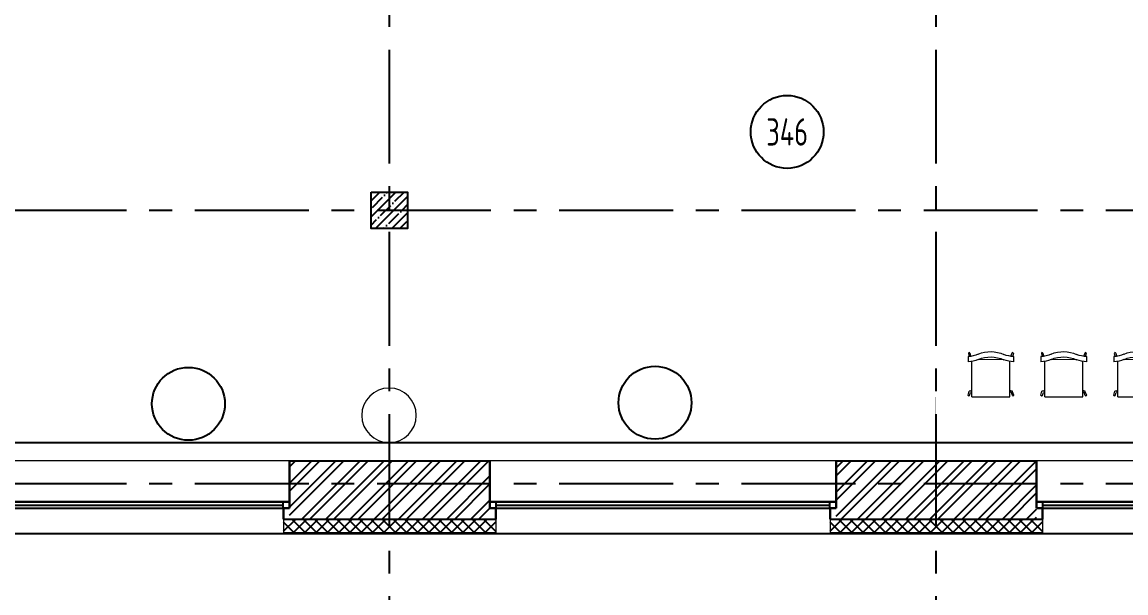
# Model space of a CAD drawing. Header units: millimetres. Extents: x -9318 to 9016603, y 0 to 838141.
# Drawn here: x 89372 to 101488, y 450807 to 457073 of the extents above; entities that cross this region are included whole.
import ezdxf
from ezdxf import colors
from ezdxf.entities.mleader import LeaderData, LeaderLine
from ezdxf.enums import TextEntityAlignment as Align
from ezdxf.math import Vec2, Vec3

# ---------------------------------------------------------------- set-up
doc = ezdxf.new("R2010")
doc.units = ezdxf.units.MM
doc.linetypes.add('CENTER', pattern=[2, 1.25, -0.25, 0.25, -0.25])
for name, color, linetype, lineweight in [('АР_Навесной фасад', 5, 'Continuous', 5), ('АР_Номер помещения', 1, 'Continuous', 25), ('АР_Сущ Несущая стена', 202, 'Continuous', 30), ('ТХ_мебель передв', 250, 'Continuous', 13)]:
    doc.layers.add(name, color=color, linetype=linetype, lineweight=lineweight)
doc.layers.add('АР_новое окно', color=160, linetype='Continuous')
doc.styles.add('ISOCPEUR', font='isocpeur.ttf', dxfattribs={"width": 0.7})
pattern_1 = [(45, (-887977.62, 500834.13), (-132.58252, 132.58252), []), (45, (-887889.23, 500834.13), (-132.58252, 132.58252), [])]

# ---------------------------------------------------------------- blocks, each defined once
blk = doc.blocks.new('*U17')
at = {"layer": 'АР_новое окно', "color": 8, "lineweight": 20}
for p, q in [((0, 3800), (-70, 3800)), ((0, 0), (-70, 0))]:
    blk.add_line(p, q, dxfattribs=at)
at = {"layer": 'АР_новое окно', "color": 8}
for p, q in [((-70, 3800), (-70, 0)), ((-70, 0), (-70, 3800)), ((0, 3800), (0, 0)), ((0, 3730), (-70, 3730)), ((-35, 3730), (-35, 70)), ((0, 70), (-70, 70))]:
    blk.add_line(p, q, dxfattribs=at)
blk = doc.blocks.new('блок новое окно')
at = {"layer": 'АР_Навесной фасад', "color": 8, "ltscale": 100}
for points in [[(65, -640), (65, -800)], [(3735, -640), (3735, -800)]]:
    blk.add_lwpolyline(points, dxfattribs=at)
at = {"layer": 'АР_новое окно', "color": 8, "ltscale": 100}
blk.add_lwpolyline([(65, -800), (3735, -800)], dxfattribs=at)
at = {"layer": 'АР_Сущ Несущая стена', "color": 8, "lineweight": 15, "ltscale": 100}
for p, q in [((3800, 0), (0, 0)), ((3735, -521), (0, -521))]:
    blk.add_line(p, q, dxfattribs=at)
at = {"layer": 'АР_Сущ Несущая стена', "color": 8, "ltscale": 100}
for p, q in [((0, -521), (0, 0)), ((3800, -521), (3800, 0)), ((65, -521), (0, -521)), ((65, -521), (65, -640)), ((3800, -521), (3735, -521)), ((3735, -521), (3735, -640))]:
    blk.add_line(p, q, dxfattribs=at)
at = {"color": 8, "ltscale": 100, "xscale": -1, "rotation": 90}
blk.add_blockref('*U17', (3800, -521), dxfattribs=at)
blk = doc.blocks.new('_DotSmall')
at = {"color": 8, "linetype": 'ByBlock', "const_width": 0.5}
blk.add_lwpolyline([(-0.0625, 0, 1), (0.0625, 0, 1)], format="xyb", close=True, dxfattribs=at)
blk = doc.blocks.new('*U676')
at = {"layer": 'АР_Номер помещения', "color": 8}
blk.add_circle((6577, -6371), 400, dxfattribs=at)
at = {"color": 8, "style": 'ISOCPEUR', "width": 0.7, "flags": 1}
blk.add_attdef('КАТЕГОРИЯ', (-499, -2092), '', height=250, dxfattribs=at)
at = {"layer": 'АР_Номер помещения', "color": 8, "style": 'ISOCPEUR', "width": 0.7}
blk.add_attdef('НОМЕР_ПОМЕЩЕНИЯ', text='', height=300, dxfattribs=at).set_placement((6577, -6371), align=Align.MIDDLE_CENTER)
blk = doc.blocks.new('У012')
at = {"layer": 'ТХ_мебель передв', "color": 8}
blk.add_open_spline([(-181454, 44964, -1), (-181454, 44799, -1), (-181586, 44667, -1), (-181750, 44667, -1), (-181920, 44667, -1), (-182052, 44799, -1), (-182052, 44964, -1), (-182052, 45133, -1), (-181920, 45265, -1), (-181750, 45265, -1), (-181586, 45265, -1), (-181454, 45133, -1), (-181454, 44964, -1)], degree=3, knots=[0, 0, 0, 0, 1, 1, 1, 2, 2, 2, 3, 3, 3, 4, 4, 4, 4], dxfattribs=at)
blk = doc.blocks.new('У106')
at = {"layer": 'ТХ_мебель передв', "color": 8, "lineweight": 0, "ltscale": 100, "transparency": 33554687}
for points in [[(24063, 38096), (24074, 38053)], [(24074, 38106), (24079, 38101)], [(24079, 38101), (24090, 38069)], [(24105, 38117), (24105, 37725)], [(24105, 38117), (24523, 38117)], [(24523, 38117), (24523, 37725)], [(24550, 38101), (24539, 38069)], [(24566, 38096), (24550, 38059)], [(24063, 37672), (24063, 37731)], [(24455, 37709), (24174, 37704)], [(24566, 37731), (24566, 37672)], [(24068, 37641), (24079, 37672)], [(24084, 37635), (24095, 37672)], [(24545, 37635), (24529, 37672)], [(24561, 37641), (24550, 37672)], [(24566, 37678), (24566, 37678)]]:
    blk.add_lwpolyline(points, dxfattribs=at)
for centre, radius, start, end in [((24053, 37448), 283, 64.7261, 87.9909), ((24309, 38022), 345, 247.0726, 294.9948), ((24574, 37390), 341, 91.4376, 110.5573), ((24059, 37409), 264, 64.087, 89.0953), ((24309, 37964), 345, 247.0726, 294.9948), ((24574, 37332), 341, 91.4376, 110.5573)]:
    blk.add_arc(centre, radius, start, end, dxfattribs=at)
blk.add_ellipse((24071, 38098), major_axis=(-6.57, -6.57), ratio=0.741824, start_param=3.775473, end_param=5.64857, dxfattribs=at)
for points in [[(24084, 38053), (24079, 38053), (24079, 38053), (24074, 38053)], [(24105, 38048), (24100, 38048), (24090, 38048), (24084, 38053)], [(24105, 38064), (24100, 38064), (24095, 38064), (24090, 38069)], [(24539, 38069), (24534, 38064), (24529, 38064), (24523, 38064)]]:
    blk.add_open_spline(points, degree=3, dxfattribs=at)
for points in [[(24550, 38059), (24550, 38053), (24550, 38053), (24545, 38053), (24539, 38048), (24529, 38048), (24523, 38048)], [(24550, 38101), (24550, 38106), (24555, 38106), (24561, 38101), (24561, 38101), (24566, 38101), (24566, 38096)], [(24084, 37635), (24084, 37630), (24079, 37630), (24074, 37630), (24068, 37635), (24068, 37641), (24068, 37641)], [(24561, 37641), (24561, 37641), (24555, 37635), (24555, 37630), (24550, 37630), (24545, 37635), (24545, 37635)]]:
    blk.add_open_spline(points, degree=3, knots=[0, 0, 0, 0, 1, 1, 1, 2, 2, 2, 2], dxfattribs=at)

msp = doc.modelspace()

# ---------------------------------------------------------------- hatches: boundary and pattern name
at = {"ltscale": 100}
h = msp.add_hatch(dxfattribs=at)
h.set_pattern_fill('ANSI35', color=256, scale=500)
h.set_pattern_definition([(45, (-863850.06, 495079.43), (-88.388348, 88.388348), []), (45, (-863761.68, 495079.43), (-88.388348, 88.388348), [156.25, -31.25, 0, -31.25])])
h.paths.add_polyline_path([(93602.03, 455207.96), (93202.03, 455207.96), (93202.03, 454807.96), (93602.03, 454807.96)])
h = msp.add_hatch(dxfattribs=at)
h.set_pattern_fill('ANSI32', color=256, scale=500)
h.set_pattern_definition(pattern_1)
h.paths.add_polyline_path([(94507.03, 452257.96), (92307.03, 452257.96), (92307.03, 451617.96), (94507.03, 451617.96)])
h = msp.add_hatch(dxfattribs=at)
h.set_pattern_fill('ANSI32', color=256, scale=500)
h.set_pattern_definition(pattern_1)
h.paths.add_polyline_path([(100507.03, 452257.96), (98307.03, 452257.96), (98307.03, 451617.96), (100507.03, 451617.96)])
h = msp.add_hatch(dxfattribs=at)
h.set_pattern_fill('ANSI37', color=256, scale=700)
h.set_pattern_definition([(45, (-883797.94, 500290.1), (-61.871843, 61.871843), []), (135, (-883797.94, 500290.1), (-61.871843, -61.871843), [])])
h.paths.add_polyline_path([(94572.03, 451617.96), (92242.03, 451617.96), (92242.03, 451467.96), (94572.03, 451467.96)])
h = msp.add_hatch(dxfattribs=at)
h.set_pattern_fill('ANSI37', color=256, scale=700)
h.set_pattern_definition([(45, (-877797.94, 500290.1), (-61.871843, 61.871843), []), (135, (-877797.94, 500290.1), (-61.871843, -61.871843), [])])
h.paths.add_polyline_path([(100572.03, 451617.96), (98242.03, 451617.96), (98242.03, 451467.96), (100572.03, 451467.96)])

# ---------------------------------------------------------------- linework, layer by layer
at = {"linetype": 'CENTER', "ltscale": 1000}
for p, q in [((93402.03, 470770.43), (93402.03, 415038.08)), ((99402.03, 470770.43), (99402.03, 415038.08)), ((51268.34, 455007.96), (134446.74, 455007.96)), ((51268.34, 452007.96), (134446.74, 452007.96))]:
    msp.add_line(p, q, dxfattribs=at)
at = {"ltscale": 100}
for p, q in [((87757.03, 452457.96), (116432.55, 452457.96)), ((92307.03, 452257.96), (94507.03, 452257.96)), ((98307.03, 452257.96), (100507.03, 452257.96)), ((92242.03, 451617.96), (94572.03, 451617.96)), ((98242.03, 451617.96), (100572.03, 451617.96)), ((92242.03, 451467.96), (94572.03, 451467.96)), ((92242.03, 451457.96), (94572.03, 451457.96)), ((98242.03, 451467.96), (100572.03, 451467.96)), ((98242.03, 451457.96), (100572.03, 451457.96))]:
    msp.add_line(p, q, dxfattribs=at)
msp.add_lwpolyline([(93202.03, 455207.96), (93602.03, 455207.96), (93602.03, 454807.96), (93202.03, 454807.96)], close=True, dxfattribs=at)
at = {"ltscale": 100, "const_width": 2}
msp.add_lwpolyline([(105402.03, 452957.96), (105402.03, 452457.96), (99402.03, 452457.96), (99402.03, 452957.96)], close=True, dxfattribs=at)
at = {"ltscale": 0.1}
for centre in [(91197.93, 452883.11), (96319.22, 452894.9)]:
    msp.add_circle(centre, 400, dxfattribs=at)

# ---------------------------------------------------------------- block references
ref = msp.add_blockref('*U676', (91192.7, 462238.82))
ref.add_attrib('НОМЕР_ПОМЕЩЕНИЯ', '346', dxfattribs={"layer": 'АР_Номер помещения', "color": 8, "height": 300, "style": 'ISOCPEUR', "width": 0.7}).set_placement((97769.77, 455867.47), align=Align.MIDDLE_CENTER)
at = {"xscale": -1, "rotation": 180}
for p in [(75692.55, 491074.83), (76492.55, 491074.83), (77292.55, 491074.83)]:
    msp.add_blockref('У106', p, dxfattribs=at)
for name, p in [('У012', (275152.39, 407790.76, 0.56)), ('блок новое окно', (88507.03, 452257.96)), ('блок новое окно', (94507.03, 452257.96)), ('блок новое окно', (100507.03, 452257.96))]:
    msp.add_blockref(name, p)

# ---------------------------------------------------------------- leaders
ml = msp.add_multileader_mtext('Standard')
ml.set_content('+13,200', color=8, style='ISOCPEUR')
ml.set_leader_properties(color=8, linetype='Continuous', lineweight=-1)
ml.set_arrow_properties(name='DOTSMALL')
ml.build(insert=Vec2(0, 0))
ml.multileader.update_dxf_attribs({"has_text_frame": 1, "text_left_attachment_type": 4, "text_right_attachment_type": 4, "dogleg_length": 100, "arrow_head_size": 180})
ctx = ml.context
ctx.base_point, ctx.char_height, ctx.arrow_head_size, ctx.landing_gap_size, ctx.plane_origin = Vec3(93068.63, 826103.47), 250, 180, 50, Vec3(90907.41, 825512.23)
ctx.left_attachment, ctx.right_attachment = 4, 4
notes = []
notes.append((ctx, [(0, (0, 0, 0), (0, 0), (1, 0), 1, [])]))
ctx.mtext.insert, ctx.mtext.width, ctx.mtext.line_spacing_style, ctx.mtext.flow_direction = Vec3(93118.63, 826436.81), 852.697, 2, 5
ml = msp.add_multileader_mtext('Standard')
ml.set_content('+13,700', color=8, style='ISOCPEUR')
ml.set_leader_properties(color=8, linetype='Continuous', lineweight=-1)
ml.set_arrow_properties(name='DOTSMALL')
ml.build(insert=Vec2(0, 0))
ml.multileader.update_dxf_attribs({"has_text_frame": 1, "text_left_attachment_type": 4, "text_right_attachment_type": 4, "dogleg_length": 100, "arrow_head_size": 180})
ctx = ml.context
ctx.base_point, ctx.char_height, ctx.arrow_head_size, ctx.landing_gap_size, ctx.plane_origin = Vec3(118053.07, 658154.33), 250, 180, 50, Vec3(117803.7, 657493.51)
ctx.left_attachment, ctx.right_attachment = 4, 4
notes.append((ctx, [(0, (0, 0, 0), (0, 0), (1, 0), 1, [])]))
ctx.mtext.insert, ctx.mtext.width, ctx.mtext.line_spacing_style, ctx.mtext.flow_direction = Vec3(118103.07, 658487.66), 852.697, 2, 5
ml = msp.add_multileader_mtext('Standard')
ml.set_content('+15,850', color=8, style='ISOCPEUR')
ml.set_leader_properties(color=8, linetype='Continuous', lineweight=-1)
ml.set_arrow_properties(name='DOTSMALL')
ml.build(insert=Vec2(0, 0))
ml.multileader.update_dxf_attribs({"has_text_frame": 1, "text_left_attachment_type": 4, "text_right_attachment_type": 4, "dogleg_length": 100, "arrow_head_size": 180})
ctx = ml.context
ctx.base_point, ctx.char_height, ctx.arrow_head_size, ctx.landing_gap_size, ctx.plane_origin = Vec3(116043.29, 652621.27), 250, 180, 50, Vec3(116522.41, 649668.82)
ctx.left_attachment, ctx.right_attachment = 4, 4
notes.append((ctx, [(0, (0, 0, 0), (0, 0), (1, 0), 1, [])]))
ctx.mtext.insert, ctx.mtext.width, ctx.mtext.line_spacing_style, ctx.mtext.flow_direction = Vec3(116093.29, 652954.61), 852.697, 2, 5
ml = msp.add_multileader_mtext('Standard')
ml.set_content('+9,800', color=8, style='ISOCPEUR')
ml.set_leader_properties(color=8, linetype='Continuous', lineweight=-1)
ml.set_arrow_properties(name='DOTSMALL')
ml.build(insert=Vec2(0, 0))
ml.multileader.update_dxf_attribs({"has_text_frame": 1, "text_left_attachment_type": 4, "text_right_attachment_type": 4, "dogleg_length": 100, "arrow_head_size": 180})
ctx = ml.context
ctx.base_point, ctx.char_height, ctx.arrow_head_size, ctx.landing_gap_size, ctx.plane_origin = Vec3(118053.07, 538154.33), 250, 180, 50, Vec3(117803.7, 537493.51)
ctx.left_attachment, ctx.right_attachment = 4, 4
notes.append((ctx, [(0, (0, 0, 0), (0, 0), (1, 0), 1, [])]))
ctx.mtext.insert, ctx.mtext.width, ctx.mtext.line_spacing_style, ctx.mtext.flow_direction = Vec3(118103.07, 538487.66), 852.697, 2, 5
ml = msp.add_multileader_mtext('Standard')
ml.set_content('+11,750', color=8, style='ISOCPEUR')
ml.set_leader_properties(color=8, linetype='Continuous', lineweight=-1)
ml.set_arrow_properties(name='DOTSMALL')
ml.build(insert=Vec2(0, 0))
ml.multileader.update_dxf_attribs({"has_text_frame": 1, "text_left_attachment_type": 4, "text_right_attachment_type": 4, "dogleg_length": 100, "arrow_head_size": 180})
ctx = ml.context
ctx.base_point, ctx.char_height, ctx.arrow_head_size, ctx.landing_gap_size, ctx.plane_origin = Vec3(116043.29, 532621.27), 250, 180, 50, Vec3(116522.41, 529668.82)
ctx.left_attachment, ctx.right_attachment = 4, 4
notes.append((ctx, [(0, (0, 0, 0), (0, 0), (1, 0), 1, [])]))
ctx.mtext.insert, ctx.mtext.width, ctx.mtext.line_spacing_style, ctx.mtext.flow_direction = Vec3(116093.29, 532954.61), 852.697, 2, 5
for ctx, leaders in notes:
    for number, flags, end, landing, length, lines in leaders:
        leader = LeaderData()
        leader.index, (leader.has_last_leader_line, leader.has_dogleg_vector, leader.attachment_direction) = number, flags
        leader.last_leader_point, leader.dogleg_vector, leader.dogleg_length = Vec3(end), Vec3(landing), length
        for number, points, colour, breaks in lines:
            line = LeaderLine()
            line.index, line.vertices, line.color, line.breaks = number, Vec3.list(points), colors.encode_raw_color(colour), breaks
            leader.lines.append(line)
        ctx.leaders.append(leader)

doc.saveas('drawing.dxf')
